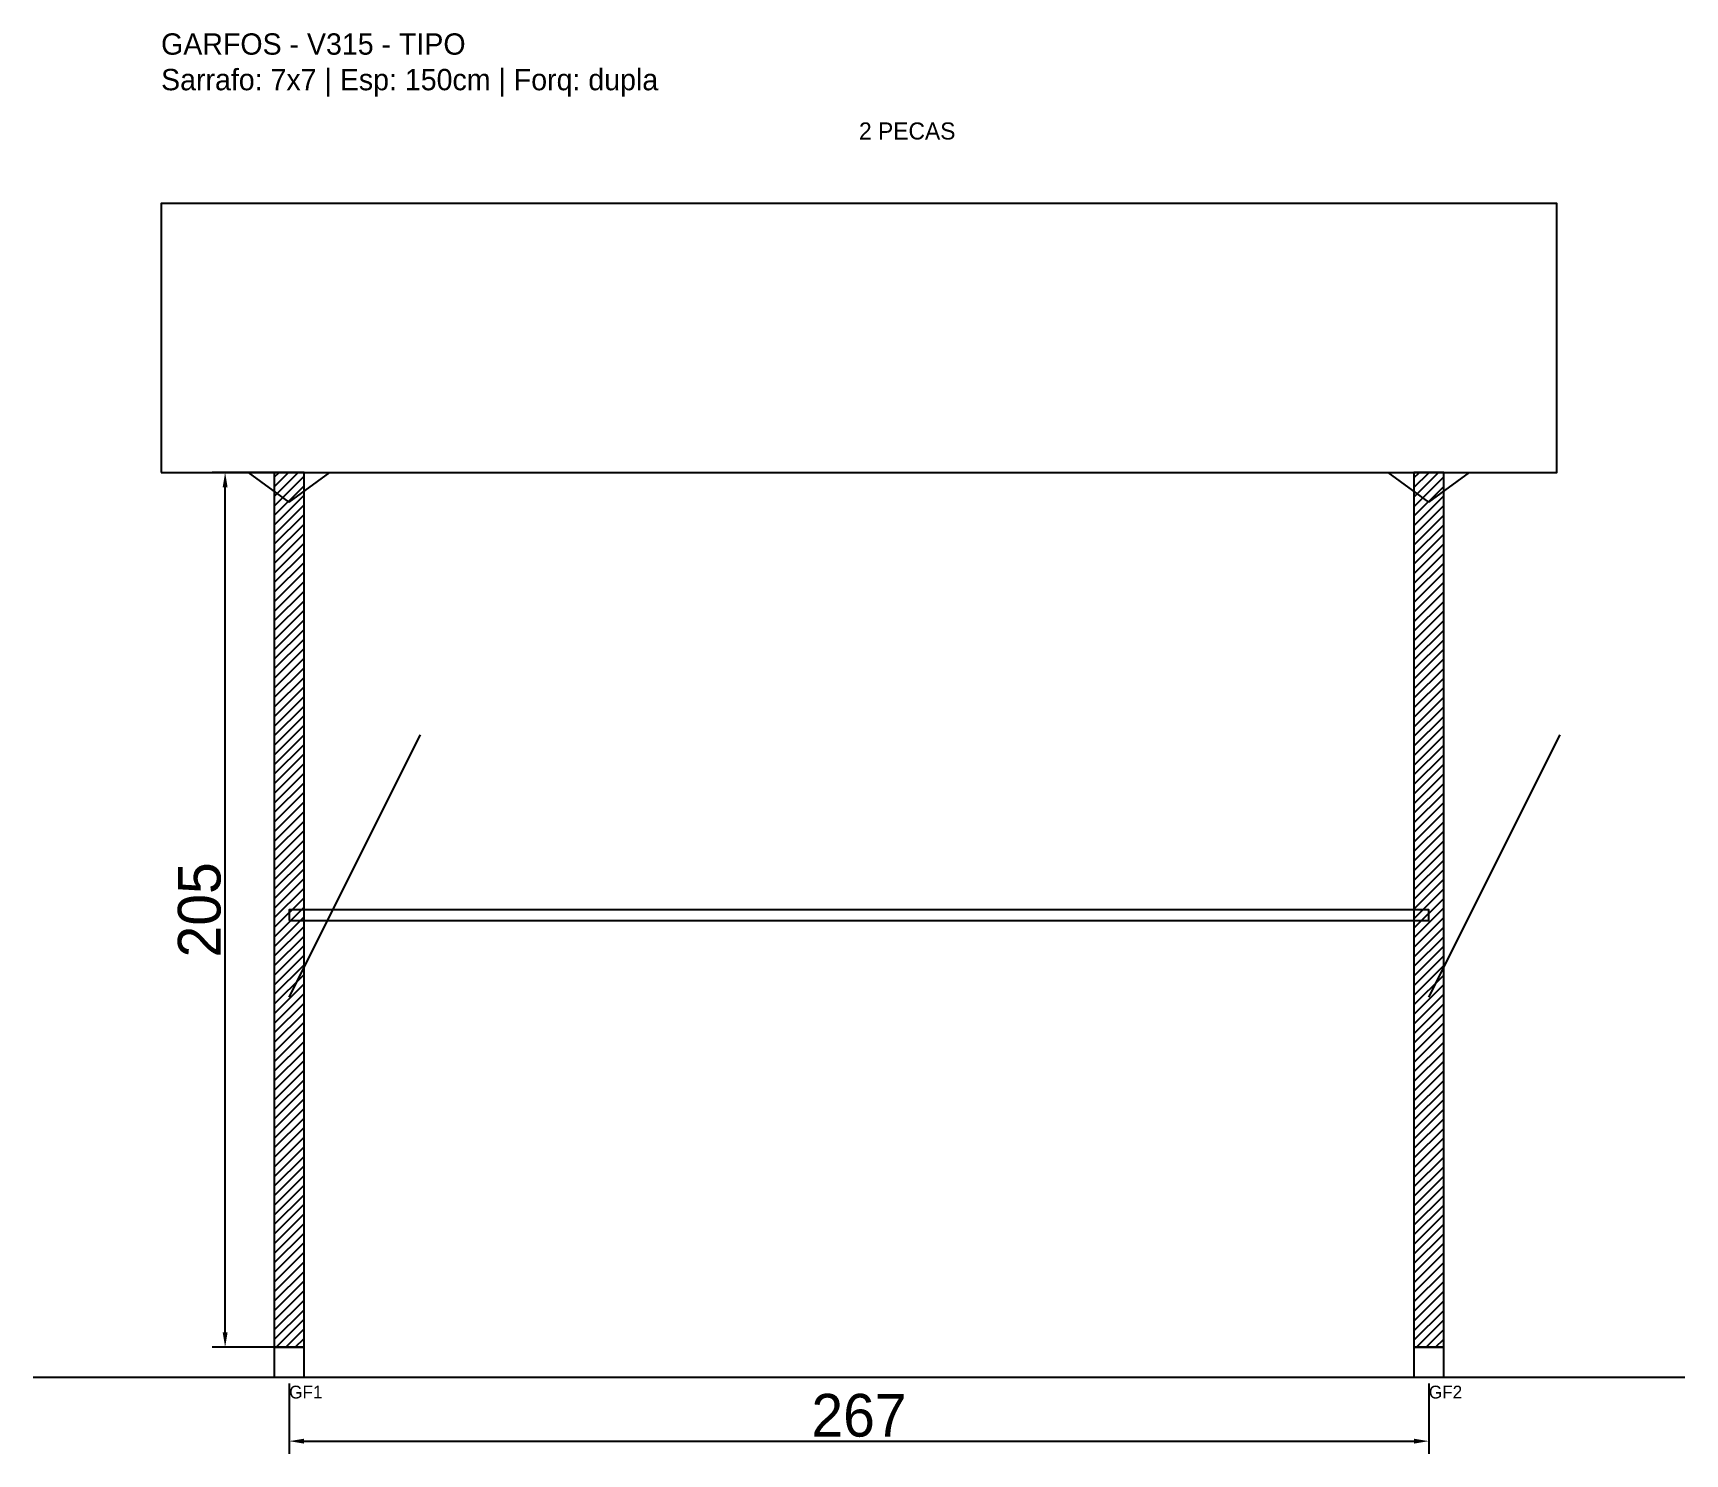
# Model space of a CAD drawing. Header units: metres. Extents: x -30 to 357, y -25 to 308.
import ezdxf

# ---------------------------------------------------------------- set-up
doc = ezdxf.new("R2010")
doc.units = ezdxf.units.M
for name, color, linetype in [('BARRA_ANCORAGEM', 1, 'Continuous'), ('COTA', 241, 'Continuous'), ('GARFOS OK', 3, 'Continuous'), ('NOME DA VIGA', 6, 'Continuous'), ('SARR_7x7', 40, 'Continuous'), ('TIRAS REESCORAMENTO', 252, 'Continuous'), ('VIGAS', 3, 'Continuous')]:
    doc.layers.add(name, color=color, linetype=linetype)
doc.dimstyles.new('EZ DXF', dxfattribs={"dimtxt": 10, "dimasz": 3.5, "dimexe": 3, "dimexo": 1.5, "dimgap": 1, "dimtad": 1, "dimdec": 1, "dimdsep": 46, "dimcen": 2.5, "dimazin": 3, "dimtfac": 1, "dimtmove": 0, "dimatfit": 3})

msp = doc.modelspace()

# ---------------------------------------------------------------- hatches: boundary and pattern name
at = {"layer": 'COTA'}
h = msp.add_hatch(dxfattribs=at)
h.set_pattern_fill('ANSI31', scale=0.5)
h.paths.add_polyline_path([(26.5, 0), (33.5, 0), (33.5, 205), (26.5, 205)])
h = msp.add_hatch(dxfattribs=at)
h.set_pattern_fill('ANSI31', scale=0.5)
h.paths.add_polyline_path([(293.499932, 0), (300.499932, 0), (300.499932, 205), (293.499932, 205)])

# ---------------------------------------------------------------- linework, layer by layer
at = {"layer": 'BARRA_ANCORAGEM'}
for p, q in [((30, 82), (60.75, 143.5)), ((296.999932, 82), (327.749932, 143.5))]:
    msp.add_line(p, q, dxfattribs=at)
at = {"layer": 'GARFOS OK'}
for p, q in [((30, 198), (20.5, 205)), ((20.5, 205), (39.5, 205)), ((30, 198), (39.5, 205)), ((296.999932, 198), (287.499932, 205)), ((287.499932, 205), (306.499932, 205)), ((296.999932, 198), (306.499932, 205))]:
    msp.add_line(p, q, dxfattribs=at)
at = {"layer": 'GARFOS OK', "linetype": 'CONTINUOUS'}
msp.add_line((-30, -7), (356.999932, -7), dxfattribs=at)
at = {"layer": 'GARFOS OK'}
for points in [[(26.5, 0), (33.5, 0), (33.5, 205), (26.5, 205), (26.5, 0)], [(293.499932, 0), (300.499932, 0), (300.499932, 205), (293.499932, 205), (293.499932, 0)]]:
    msp.add_lwpolyline(points, dxfattribs=at)
at = {"layer": 'SARR_7x7'}
for points in [[(26.5, -7), (33.5, -7), (33.5, 0), (26.5, 0), (26.5, -7)], [(293.499932, -7), (300.499932, -7), (300.499932, 0), (293.499932, 0), (293.499932, -7)]]:
    msp.add_lwpolyline(points, dxfattribs=at)
at = {"layer": 'TIRAS REESCORAMENTO'}
msp.add_lwpolyline([(30, 100), (296.999932, 100), (296.999932, 102.5), (30, 102.5), (30, 100)], dxfattribs=at)
at = {"layer": 'VIGAS'}
msp.add_lwpolyline([(0, 205), (326.999932, 205), (326.999932, 268), (0, 268), (0, 205)], dxfattribs=at)

# ---------------------------------------------------------------- texts
at = {"layer": 'NOME DA VIGA'}
for s, height, p in [('2 PECAS', 4, (163.499966, 283)), ('GF1', 3, (30, -12)), ('GF2', 3, (296.999932, -12))]:
    msp.add_text(s, height=height, dxfattribs=at).set_placement(p)
at = {"layer": 'NOME DA VIGA', "insert": (0, 293), "char_height": 5, "attachment_point": 7}
msp.add_mtext('GARFOS - V315 - TIPO\\PSarrafo: 7x7 | Esp: 150cm | Forq: dupla', dxfattribs=at)

# ---------------------------------------------------------------- dimensions: what is measured, and where the dimension line sits
at = {"layer": 'COTA'}
msp.add_linear_dim(base=(15, 0), p1=(30, 0), p2=(30, 205), angle=90, dimstyle='EZ DXF', dxfattribs=at).render()
msp.add_linear_dim(base=(30, -22), p1=(30, -7), p2=(296.999932, -7), dimstyle='EZ DXF', dxfattribs=at).render()

doc.saveas('drawing.dxf')
